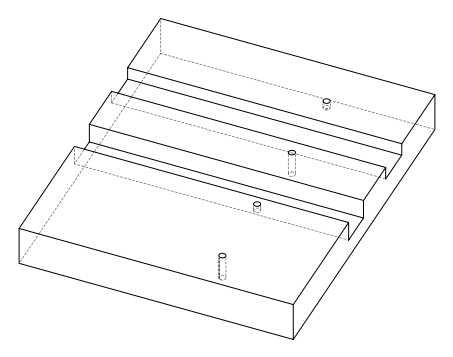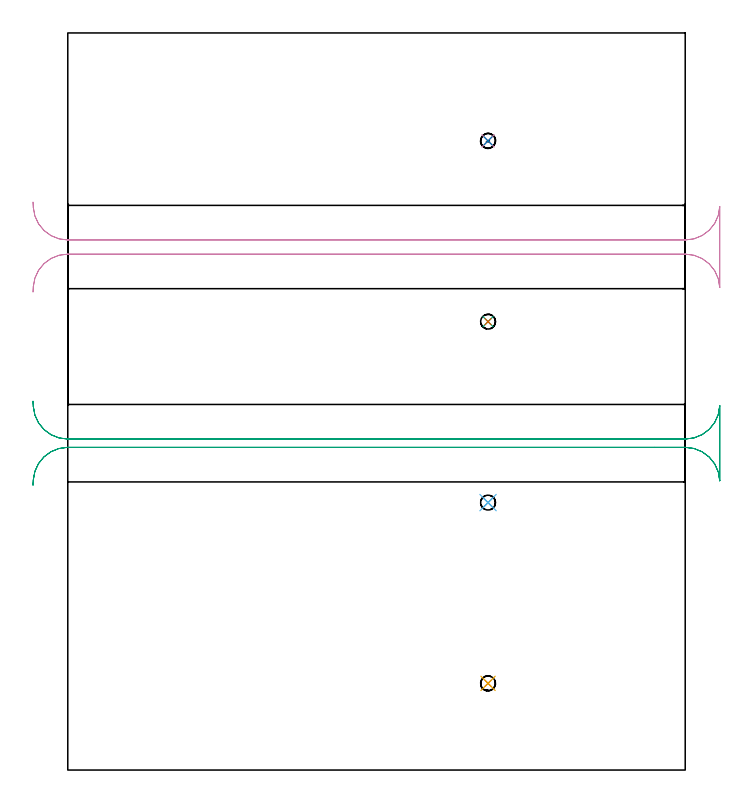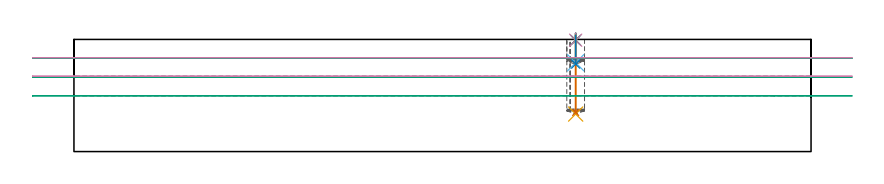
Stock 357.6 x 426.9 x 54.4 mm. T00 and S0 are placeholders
(PLAN: 10 operations, 2 tool changes, 9.7 min)
(1 SPOT_DRILL | STEP1POCKET | NXT0321_9005460120000 | 0.03 min | 3 mm3)
(2 SPOT_DRILL_1 | STEP1POCKET_1 | NXT0321_9005460120000 | 0.03 min | 0 mm3)
(3 SPOT_DRILL_2 | STEP1POCKET_2 | NXT0321_9005460120000 | 0.03 min | 1 mm3)
(4 SPOT_DRILL_3 | STEP1POCKET_3 | NXT0321_9005460120000 | 0.03 min | 2 mm3)
(5 DRILL_BLIND_HOLE_INTO_CENTER | STEP1POCKET | NXT0301_057 | 0.15 min | 2023 mm3)
(6 DRILL_BLIND_HOLE_INTO_CENTER_1 | STEP1POCKET_1 | NXT0301_057 | 0.05 min | 591 mm3)
(7 DRILL_BLIND_HOLE_INTO_CENTER_2 | STEP1POCKET_2 | NXT0301_057 | 0.15 min | 1980 mm3)
(8 DRILL_BLIND_HOLE_INTO_CENTER_3 | STEP1POCKET_3 | NXT0301_057 | 0.06 min | 632 mm3)
(9 MILL_RECTANGULAR_SLOT | SLOT_RECTANGULAR | UGT0201_019 | Follow Part, ap 10, ae 75% | 5.54 min | 439082 mm3)
(10 MILL_RECTANGULAR_SLOT_1 | SLOT_RECTANGULAR_1 | UGT0201_019 | Follow Part, ap 10, ae 75% | 3.6 min | 306958 mm3)
(TOOL NXT0321_9005460120000 | NC Spot Drill, 142deg, 12mm, Carbide, Uncoated | D12 PA142 FL30 Z2)
(TOOL NXT0301_057 | Carbide Drill 8.6mm [860.1-0860-026A1-MM 2214] | D8.6 PA140 FL47 Z2)
(TOOL UGT0201_019 | End mill 40 mm | D40 FL63 Z6)
(OP 1 SPOT_DRILL)
G17 G21 G94 G90
T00 M6
G54
G17 G0 G90 X243.4 Y50.2 S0 M3
G43 Z64.4 H0
G94 G81 G98 Z54.03 F250. R57.4
G80
M5
M2
(OP 2 SPOT_DRILL_1)
G17 G21 G94 G90
T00 M6
G54
G17 G0 G90 X243.4 Y154.9 S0 M3
G43 Z64.4 H0
G94 G81 G98 Z54.03 F250. R57.4
G80
M5
M2
(OP 3 SPOT_DRILL_2)
G17 G21 G94 G90
T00 M6
G54
G17 G0 G90 X243.4 Y259.7 S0 M3
G43 Z64.4 H0
G94 G81 G98 Z54.03 F250. R57.4
G80
M5
M2
(OP 4 SPOT_DRILL_3)
G17 G21 G94 G90
T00 M6
G54
G17 G0 G90 X243.4 Y364.4 S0 M3
G43 Z64.4 H0
G94 G81 G98 Z54.03 F250. R57.4
G80
M5
M2
(OP 5 DRILL_BLIND_HOLE_INTO_CENTER)
G17 G21 G94 G90
T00 M6
G54
G17 G0 G90 X243.4 Y50.2 S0 M3
G43 Z64.4 H1
G94 G81 G98 Z18.2 F250. R56.4
G80
M5
M2
(OP 6 DRILL_BLIND_HOLE_INTO_CENTER_1)
G17 G21 G94 G90
T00 M6
G54
G17 G0 G90 X243.4 Y154.9 S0 M3
G43 Z64.4 H1
G94 G81 G98 Z43.1 F250. R56.4
G80
M5
M2
(OP 7 DRILL_BLIND_HOLE_INTO_CENTER_2)
G17 G21 G94 G90
T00 M6
G54
G17 G0 G90 X243.4 Y259.7 S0 M3
G43 Z64.4 H1
G94 G81 G98 Z19. F250. R56.4
G80
M5
M2
(OP 8 DRILL_BLIND_HOLE_INTO_CENTER_3)
G17 G21 G94 G90
T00 M6
G54
G17 G0 G90 X243.4 Y364.4 S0 M3
G43 Z64.4 H1
G94 G81 G98 Z42.4 F250. R56.4
G80
M5
M2
(OP 9 MILL_RECTANGULAR_SLOT)
G17 G21 G94 G90
T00 M6
G54
G17 G0 G90 X-20.134 Y165. S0 M3
G43 Z64.4 H0
Z45.267
G94 G1 X-19.97 Y167.995 F250.
G2 X0. Y186.9 R20. F500.
G1 X357.6
G2 X377.59 Y167.532 R20.
G1 Y211.068
G2 X357.6 Y191.7 R20.
G1 X0.
G2 X-19.97 Y210.605 R20.
G1 X-20.134 Y213.6 F250.
G0 Y165. Z36.133
G1 X-19.97 Y167.995
G2 X-0.32 Y186.897 R20. F500.
X0. Y186.9 R20. F447.
G1 X339.68
X357.6 F500.
G2 X377.59 Y167.532 R20.
G1 Y211.068
G2 X357.6 Y191.7 R20.
G1 X0.
G2 X-19.97 Y210.605 R20.
G1 X-20.134 Y213.6 F250.
G0 Y165. Z27.
G1 X-19.97 Y167.995
G2 X-0.32 Y186.897 R20. F500.
X0. Y186.9 R20. F447.
G1 X339.68
X357.6 F500.
G2 X377.59 Y167.532 R20.
G1 Y211.068
G2 X357.6 Y191.7 R20.
G1 X0.
G2 X-19.97 Y210.605 R20.
G1 X-20.134 Y213.6 F250.
G0 Z64.4
M5
M2
(OP 10 MILL_RECTANGULAR_SLOT_1)
G17 G21 G94 G90
T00 M6
G54
G17 G0 G90 X-20.134 Y276.9 S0 M3
G43 Z64.4 H0
Z45.5
G94 G1 X-19.97 Y279.895 F250.
G2 X0. Y298.8 R20. F500.
G1 X357.6
G2 X377.59 Y279.432 R20.
G1 Y326.368
G2 X357.6 Y307. R20.
G1 X0.
G2 X-19.97 Y325.905 R20.
G1 X-20.134 Y328.9 F250.
G0 Y276.9 Z36.6
G1 X-19.97 Y279.895
G2 X0. Y298.8 R20. F500.
G1 X357.6
G2 X377.59 Y279.432 R20.
G1 Y326.368
G2 X357.6 Y307. R20.
G1 X0.
G2 X-19.97 Y325.905 R20.
G1 X-20.134 Y328.9 F250.
G0 Z64.4
M5
M2
